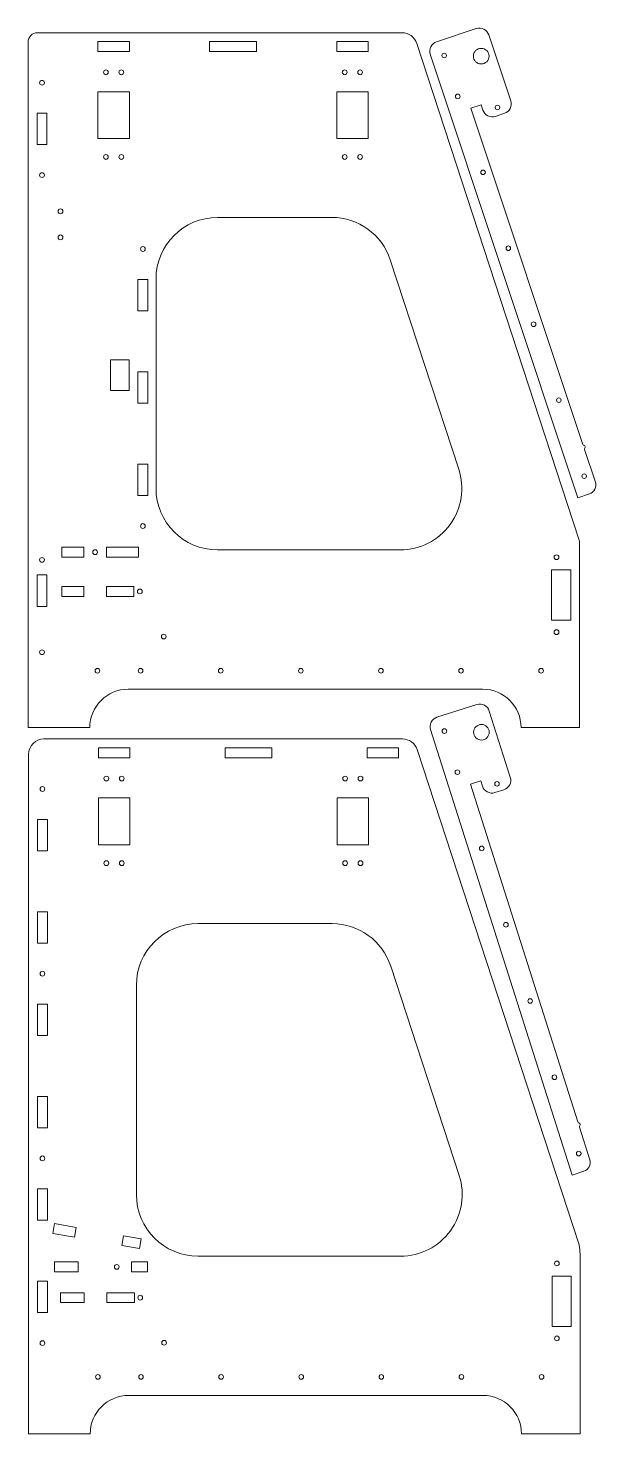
# Model space of a CAD drawing. Header units: millimetres. Extents: x 12 to 1019, y 81 to 995.
# Drawn here: x 650 to 1019, y 81 to 995 of the extents above; entities that cross this region are included whole.
import ezdxf

# ---------------------------------------------------------------- set-up
doc = ezdxf.new("R2010")
doc.units = ezdxf.units.MM

msp = doc.modelspace()

# ---------------------------------------------------------------- linework, layer by layer
at = {"color": 7, "linetype": 'Continuous', "lineweight": 15}
for p, q in [((656.17, 991.53), (892.92, 991.53)), ((941.05, 994.2), (915.24, 985.62)), ((963.41, 947.26), (949.15, 990.15)), ((650.17, 540.03), (650.17, 985.53)), ((695.47, 985.73), (715.87, 985.73)), ((695.47, 979.33), (695.47, 985.73)), ((715.87, 979.33), (695.47, 979.33)), ((715.87, 985.73), (715.87, 979.33)), ((767.97, 979.33), (767.97, 985.73)), ((767.97, 985.73), (798.37, 985.73)), ((798.37, 979.33), (767.97, 979.33)), ((798.37, 985.73), (798.37, 979.33)), ((850.47, 985.73), (870.87, 985.73)), ((850.47, 979.33), (850.47, 985.73)), ((870.87, 979.33), (850.47, 979.33)), ((870.87, 985.73), (870.87, 979.33)), ((902.42, 984.64), (1007.68, 662.54)), ((911.19, 977.53), (1007, 689.44)), ((695.47, 953.23), (715.87, 953.23)), ((695.47, 922.83), (695.47, 953.23)), ((715.87, 953.23), (715.87, 922.83)), ((850.47, 953.23), (870.87, 953.23)), ((850.47, 922.83), (850.47, 953.23)), ((870.87, 953.23), (870.87, 922.83)), ((937.6, 942.47), (944.25, 944.68)), ((1010.27, 723.97), (937.6, 942.47)), ((944.25, 944.68), (945.38, 941.26)), ((655.97, 939.23), (662.37, 939.23)), ((655.97, 918.83), (655.97, 939.23)), ((662.37, 939.23), (662.37, 918.83)), ((953.47, 937.21), (959.36, 939.17)), ((715.87, 922.83), (695.47, 922.83)), ((870.87, 922.83), (850.47, 922.83)), ((662.37, 918.83), (655.97, 918.83)), ((773.17, 871.53), (847.25, 871.53)), ((885.27, 843.95), (929.71, 707.95)), ((721.47, 831.23), (721.47, 810.83)), ((727.87, 831.23), (721.47, 831.23)), ((727.87, 810.83), (727.87, 831.23)), ((733.17, 695.53), (733.17, 831.53)), ((721.47, 810.83), (727.87, 810.83)), ((715.67, 779.03), (703.67, 779.03)), ((703.67, 779.03), (703.67, 759.03)), ((715.67, 759.03), (715.67, 779.03)), ((727.87, 771.23), (721.47, 771.23)), ((721.47, 771.23), (721.47, 750.83)), ((727.87, 750.83), (727.87, 771.23)), ((703.67, 759.03), (715.67, 759.03)), ((721.47, 750.83), (727.87, 750.83)), ((1018.39, 699.55), (1011.37, 720.68)), ((727.87, 711.23), (721.47, 711.23)), ((721.47, 711.23), (721.47, 690.83)), ((727.87, 690.83), (727.87, 711.23)), ((721.47, 690.83), (727.87, 690.83)), ((1007, 689.44), (1014.6, 691.97)), ((1008.17, 659.44), (1008.17, 540.03)), ((671.97, 657.23), (671.97, 650.83)), ((686.37, 657.23), (671.97, 657.23)), ((671.97, 650.83), (686.37, 650.83)), ((686.37, 650.83), (686.37, 657.23)), ((700.97, 657.23), (700.97, 650.83)), ((721.87, 657.23), (700.97, 657.23)), ((700.97, 650.83), (721.87, 650.83)), ((721.87, 650.83), (721.87, 657.23)), ((891.69, 655.53), (773.17, 655.53)), ((989.97, 642.51), (1002.37, 642.51)), ((989.97, 609.83), (989.97, 642.51)), ((1002.37, 642.51), (1002.37, 609.83)), ((655.97, 639.23), (662.37, 639.23)), ((655.97, 618.83), (655.97, 639.23)), ((662.37, 639.23), (662.37, 618.83)), ((671.97, 625.33), (671.97, 631.73)), ((671.97, 631.73), (686.37, 631.73)), ((686.37, 631.73), (686.37, 625.33)), ((700.97, 625.33), (700.97, 631.73)), ((700.97, 631.73), (718.87, 631.73)), ((718.87, 631.73), (718.87, 625.33)), ((686.37, 625.33), (671.97, 625.33)), ((718.87, 625.33), (700.97, 625.33)), ((662.37, 618.83), (655.97, 618.83)), ((1002.37, 609.83), (989.97, 609.83)), ((715.17, 565.03), (945.17, 565.03)), ((941.45, 555), (915.53, 546.76)), ((963.17, 507.76), (949.49, 550.83)), ((690.17, 540.03), (650.17, 540.03)), ((1008.17, 540.03), (970.17, 540.03)), ((660.44, 532.68), (893.19, 532.68)), ((911.36, 538.73), (1003.28, 249.37)), ((650.44, 81.18), (650.44, 522.68)), ((695.74, 520.48), (695.74, 526.88)), ((695.74, 526.88), (716.14, 526.88)), ((716.14, 526.88), (716.14, 520.48)), ((777.99, 520.48), (777.99, 526.88)), ((777.99, 526.88), (808.39, 526.88)), ((808.39, 526.88), (808.39, 520.48)), ((870.24, 526.88), (890.64, 526.88)), ((870.24, 520.48), (870.24, 526.88)), ((890.64, 526.88), (890.64, 520.48)), ((902.69, 525.79), (1007.87, 203.92)), ((716.14, 520.48), (695.74, 520.48)), ((808.39, 520.48), (777.99, 520.48)), ((890.64, 520.48), (870.24, 520.48)), ((937.3, 503.32), (943.97, 505.43)), ((1007.01, 283.85), (937.3, 503.32)), ((943.97, 505.43), (945.06, 502)), ((695.74, 494.38), (716.14, 494.38)), ((695.74, 463.98), (695.74, 494.38)), ((716.14, 494.38), (716.14, 463.98)), ((850.74, 494.38), (871.14, 494.38)), ((850.74, 463.98), (850.74, 494.38)), ((871.14, 494.38), (871.14, 463.98)), ((953.1, 497.84), (959.01, 499.72)), ((656.24, 459.98), (656.24, 480.38)), ((656.24, 480.38), (662.64, 480.38)), ((662.64, 480.38), (662.64, 459.98)), ((662.64, 459.98), (656.24, 459.98)), ((716.14, 463.98), (695.74, 463.98)), ((871.14, 463.98), (850.74, 463.98)), ((656.24, 399.98), (656.24, 420.38)), ((656.24, 420.38), (662.64, 420.38)), ((662.64, 420.38), (662.64, 399.98)), ((760.44, 412.68), (847.52, 412.68)), ((662.64, 399.98), (656.24, 399.98)), ((885.54, 385.11), (929.98, 249.11)), ((720.44, 236.68), (720.44, 372.68)), ((656.24, 360.38), (662.64, 360.38)), ((656.24, 339.98), (656.24, 360.38)), ((662.64, 360.38), (662.64, 339.98)), ((662.64, 339.98), (656.24, 339.98)), ((656.24, 300.38), (662.64, 300.38)), ((656.24, 279.98), (656.24, 300.38)), ((662.64, 300.38), (662.64, 279.98)), ((662.64, 279.98), (656.24, 279.98)), ((1014.8, 259.33), (1008.06, 280.55)), ((1003.28, 249.37), (1010.9, 251.79)), ((656.24, 240.38), (662.64, 240.38)), ((656.24, 219.98), (656.24, 240.38)), ((662.64, 240.38), (662.64, 219.98)), ((662.64, 219.98), (656.24, 219.98)), ((666.16, 211.48), (667.27, 217.79)), ((680.34, 208.98), (666.16, 211.48)), ((667.27, 217.79), (681.45, 215.29)), ((681.45, 215.29), (680.34, 208.98)), ((710.97, 203.58), (712.08, 209.89)), ((722.36, 201.57), (710.97, 203.58)), ((712.08, 209.89), (723.47, 207.88)), ((723.47, 207.88), (722.36, 201.57)), ((667.24, 192.88), (682.64, 192.88)), ((667.24, 186.48), (667.24, 192.88)), ((682.64, 192.88), (682.64, 186.48)), ((717.24, 186.48), (717.24, 192.88)), ((717.24, 192.88), (727.64, 192.88)), ((727.64, 192.88), (727.64, 186.48)), ((891.96, 196.68), (760.44, 196.68)), ((1008.44, 198.11), (1008.44, 81.18)), ((682.64, 186.48), (667.24, 186.48)), ((727.64, 186.48), (717.24, 186.48)), ((990.24, 150.98), (990.24, 183.66)), ((990.24, 183.66), (1002.64, 183.66)), ((1002.64, 183.66), (1002.64, 150.98)), ((656.24, 180.38), (662.64, 180.38)), ((656.24, 159.98), (656.24, 180.38)), ((662.64, 180.38), (662.64, 159.98)), ((671.24, 172.88), (686.64, 172.88)), ((671.24, 166.48), (671.24, 172.88)), ((686.64, 166.48), (671.24, 166.48)), ((686.64, 172.88), (686.64, 166.48)), ((701.24, 166.48), (701.24, 172.88)), ((701.24, 172.88), (719.14, 172.88)), ((719.14, 166.48), (701.24, 166.48)), ((719.14, 172.88), (719.14, 166.48)), ((662.64, 159.98), (656.24, 159.98)), ((1002.64, 150.98), (990.24, 150.98)), ((715.44, 106.18), (945.44, 106.18)), ((690.44, 81.18), (650.44, 81.18)), ((1008.44, 81.18), (970.44, 81.18))]:
    msp.add_line(p, q, dxfattribs=at)
for centre, radius in [((920.21, 976.73), 1.5), ((944.27, 976.3), 5.08), ((659.17, 959.03), 1.55), ((700.67, 965.82), 1.55), ((710.67, 965.82), 1.55), ((855.67, 965.82), 1.55), ((865.67, 965.82), 1.55), ((929.05, 950.16), 1.5), ((954.84, 942.93), 1.5), ((700.67, 910.82), 1.55), ((710.67, 910.82), 1.55), ((855.67, 910.82), 1.55), ((865.67, 910.82), 1.55), ((659.17, 899.03), 1.55), ((945.46, 900.82), 1.5), ((671.17, 875.48), 1.55), ((671.17, 858.58), 1.55), ((724.67, 851.03), 1.55), ((961.87, 851.48), 1.5), ((978.28, 802.14), 1.5), ((994.69, 752.79), 1.5), ((1011.1, 703.45), 1.5), ((724.67, 671.03), 1.55), ((659.17, 649.03), 1.55), ((693.62, 654.03), 1.55), ((993.17, 650.76), 1.55), ((722.67, 628.53), 1.55), ((993.17, 602.08), 1.55), ((738.17, 599.22), 1.5), ((659.17, 589.03), 1.55), ((695.17, 577.03), 1.5), ((723.17, 577.03), 1.5), ((775.17, 577.03), 1.5), ((827.17, 577.03), 1.5), ((879.17, 577.03), 1.5), ((931.17, 577.03), 1.5), ((983.17, 577.03), 1.5), ((920.37, 537.81), 1.5), ((944.42, 537.05), 5.08), ((928.85, 511.12), 1.5), ((700.94, 506.97), 1.55), ((710.94, 506.97), 1.55), ((855.94, 506.97), 1.55), ((865.94, 506.97), 1.55), ((954.54, 503.55), 1.5), ((659.44, 500.18), 1.55), ((944.59, 461.56), 1.5), ((700.94, 451.97), 1.55), ((710.94, 451.97), 1.55), ((855.94, 451.97), 1.55), ((865.94, 451.97), 1.55), ((960.33, 412), 1.5), ((659.44, 380.18), 1.55), ((976.08, 362.44), 1.5), ((991.82, 312.88), 1.5), ((659.44, 260.18), 1.55), ((1007.56, 263.32), 1.5), ((993.44, 191.91), 1.55), ((707.72, 189.68), 1.55), ((722.94, 169.68), 1.55), ((659.44, 140.18), 1.55), ((738.44, 140.37), 1.5), ((993.44, 143.23), 1.55), ((695.44, 118.18), 1.5), ((723.44, 118.18), 1.5), ((775.44, 118.18), 1.5), ((827.44, 118.18), 1.5), ((879.44, 118.18), 1.5), ((931.44, 118.18), 1.5), ((983.44, 118.18), 1.5)]:
    msp.add_circle(centre, radius, dxfattribs=at)
for centre, radius, start, end in [((656.17, 985.53), 6, 90, 180), ((892.92, 981.53), 10, 18.09623, 90), ((943.07, 988.13), 6.4, 18.3966, 108.3966), ((917.26, 979.55), 6.4, 108.3966, 198.3966), ((951.45, 943.28), 6.4, 198.3966, 288.3966), ((957.34, 945.24), 6.4, 288.3966, 18.3966), ((773.17, 831.53), 40, 90, 180), ((847.25, 831.53), 40, 18.09623, 90), ((1011.22, 724.29), 1, 198.3966, 258.3966), ((1010.82, 722.33), 1, 318.3966, 78.3966), ((1012.32, 721), 1, 138.3966, 198.3966), ((891.69, 695.53), 40, 270, 18.09623), ((773.17, 695.53), 40, 180, 270), ((1012.7, 697.66), 6, 288.3966, 18.3966), ((998.17, 659.44), 10, 0, 18.09623), ((715.17, 540.03), 25, 90, 180), ((945.17, 540.03), 25, 0, 90), ((943.39, 548.9), 6.4, 17.62232, 107.62232), ((917.46, 540.66), 6.4, 107.62232, 197.62232), ((660.44, 522.68), 10, 90, 180), ((893.19, 522.68), 10, 18.09623, 90), ((957.07, 505.82), 6.4, 287.62232, 17.62232), ((951.16, 503.94), 6.4, 197.62232, 287.62232), ((760.44, 372.68), 40, 90, 180), ((847.52, 372.68), 40, 18.09623, 90), ((1007.97, 284.16), 1, 197.62232, 257.62232), ((1007.54, 282.2), 1, 317.62232, 77.62232), ((1009.01, 280.85), 1, 137.62232, 197.62232), ((1009.08, 257.51), 6, 287.62232, 17.62232), ((891.96, 236.68), 40, 270, 18.09623), ((760.44, 236.68), 40, 180, 270), ((978.44, 198.11), 30, 0, 11.18391), ((715.44, 81.18), 25, 90, 180), ((945.44, 81.18), 25, 0, 90)]:
    msp.add_arc(centre, radius, start, end, dxfattribs=at)

doc.saveas('drawing.dxf')
